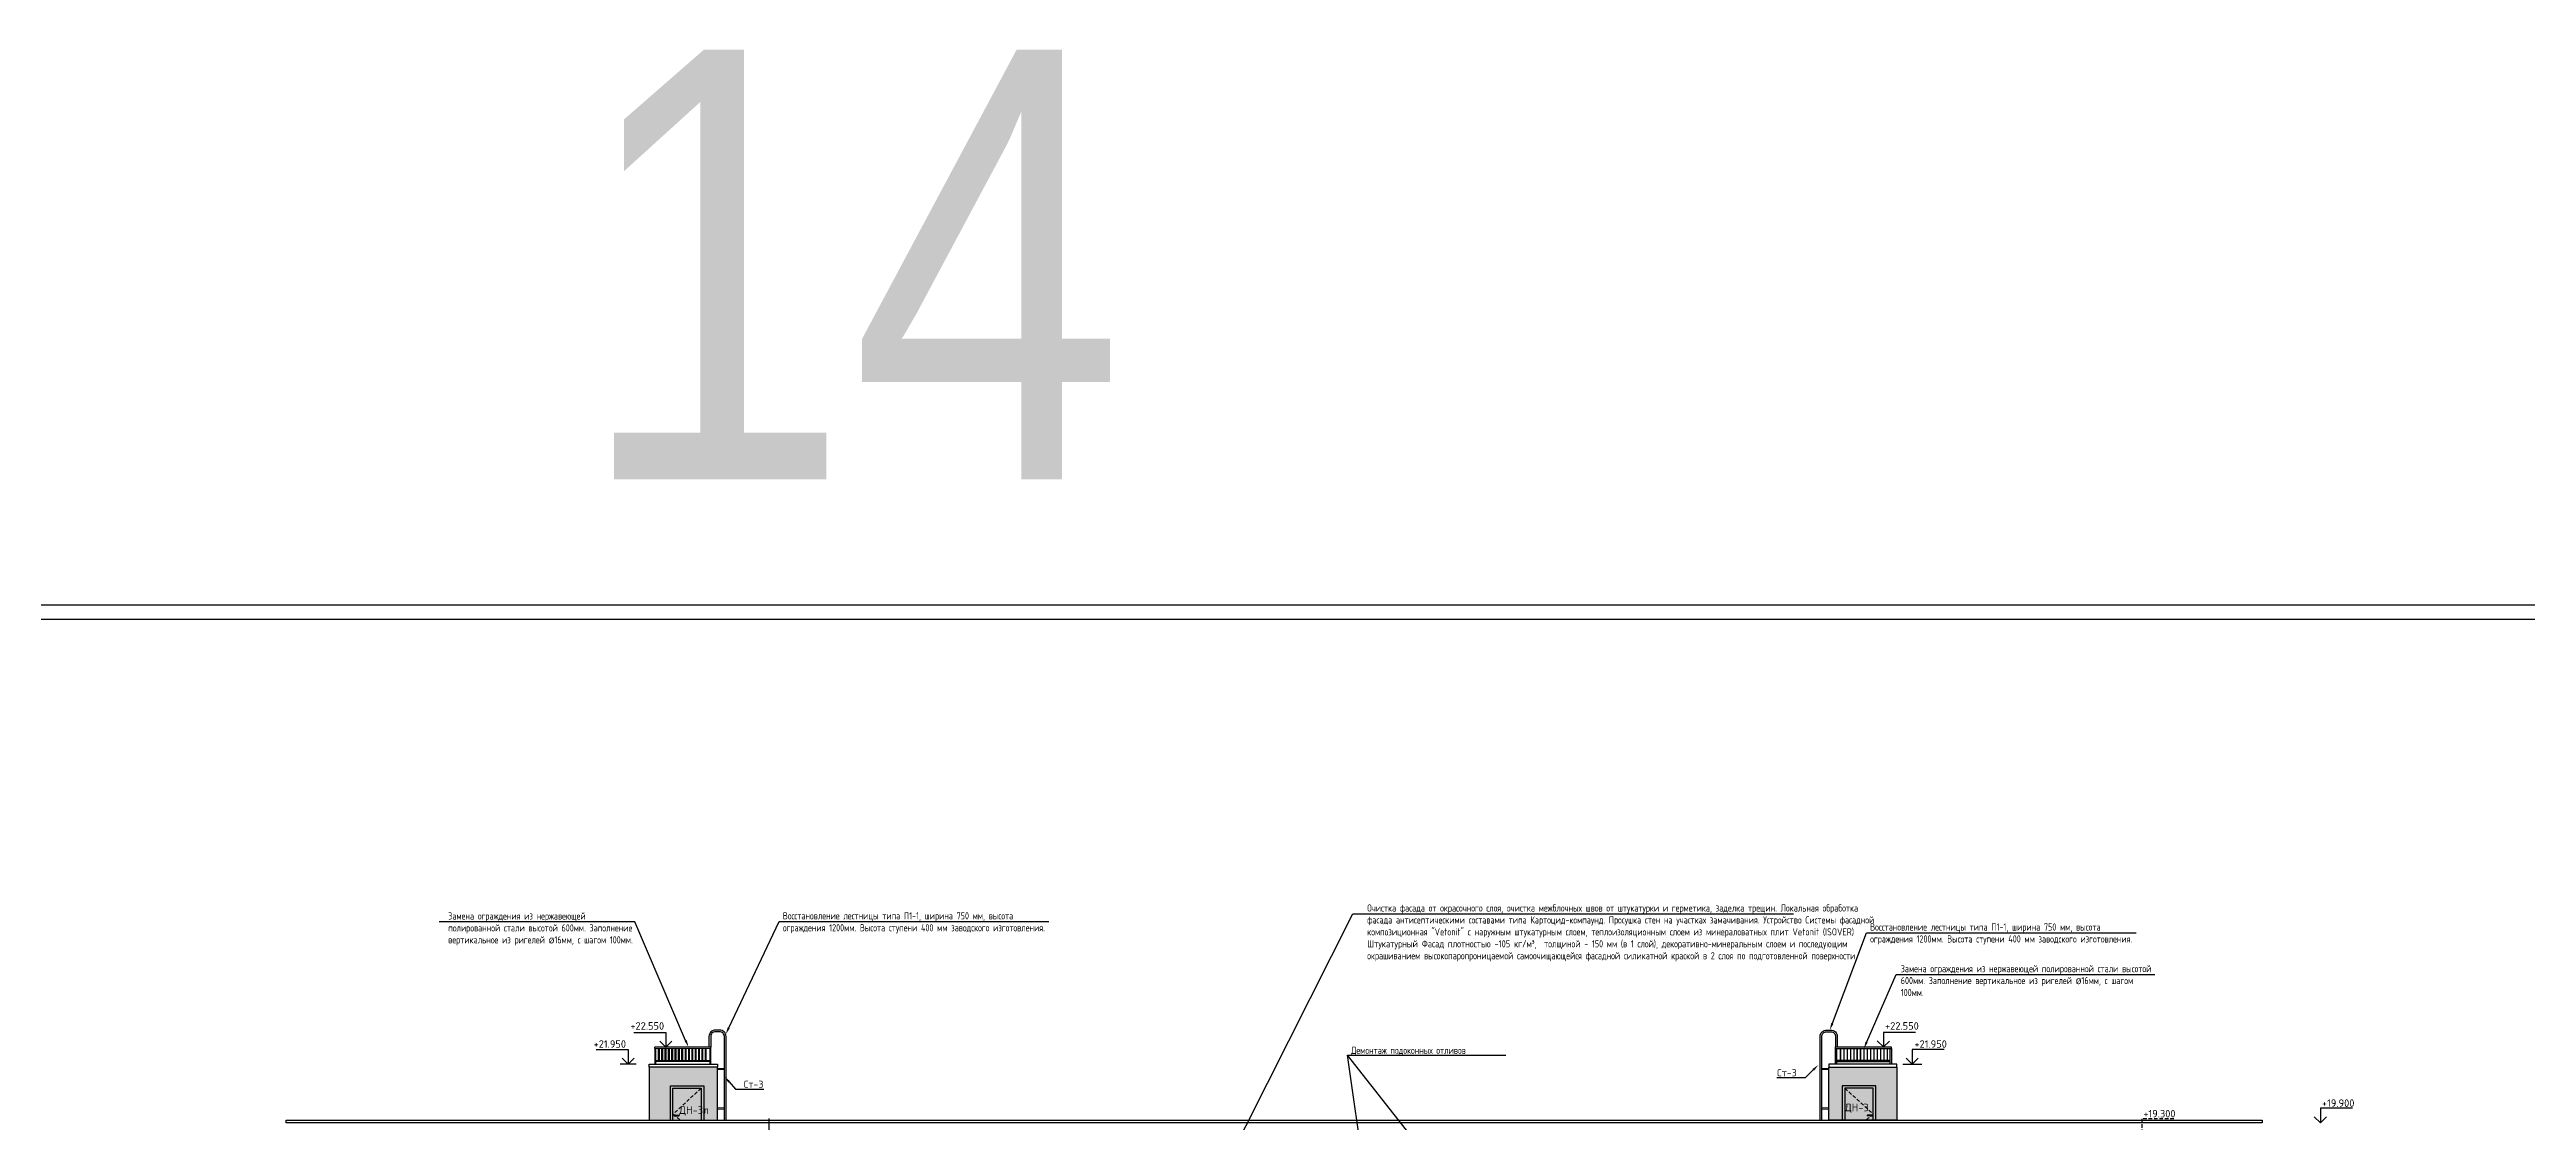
# Model space of a CAD drawing. Header units: millimetres. Extents: x -136099598 to 9192475, y 0 to 347021.
# Drawn here: x 249454 to 335869, y 308503 to 345927 of the extents above; entities that cross this region are included whole.
import ezdxf
from ezdxf import colors
from ezdxf.entities.mleader import LeaderData, LeaderLine
from ezdxf.math import Vec2, Vec3

# ---------------------------------------------------------------- set-up
doc = ezdxf.new("R2010")
doc.units = ezdxf.units.MM
doc.header["$MEASUREMENT"] = 0
doc.linetypes.add('01_base$0$DASHED2', pattern=[0.375, 0.25, -0.125])
doc.layers.get('0').update_dxf_attribs({"color": 250, "lineweight": 9})
doc.layers.get('Defpoints').update_dxf_attribs({"color": 8})
doc.layers.add('_RAMKA', color=7, linetype='Continuous')
doc.layers.add('PDF _0', color=7, linetype='Continuous')
doc.layers.add('RAL 000 80 00', color=7, linetype='Continuous', lineweight=0, true_color=0xb9b8b6)
doc.layers.add('АР-Выноски', color=5, linetype='Continuous', lineweight=5, plot=False)
for name, color, linetype, lineweight in [('АР.РД_Выноски', 174, 'Continuous', 9), ('АР_Оси размеры', 164, 'Continuous', 9), ('Рисунок', 6, 'Continuous', 35), ('Фасад_тонкие', 7, 'Continuous', 5), ('фасады', 7, 'Continuous', 9)]:
    doc.layers.add(name, color=color, linetype=linetype, lineweight=lineweight)
doc.styles.add('Arial', font='ARIALN.TTF')
doc.styles.add('ICOCPEUR', font='isocpeur.ttf')
doc.styles.add('PDF ISOCPEUR', font='isocpeur.ttf')
doc.styles.add('Архитектурный размер', font='isocpeur.ttf', dxfattribs={"width": 0.8, "oblique": 8})
doc.styles.add('ГОСТ 2.304', font='isocpeur.ttf', dxfattribs={"width": 0.7})
doc.dimstyles.new('СПДС', dxfattribs={"dimscale": 100, "dimtxt": 2.5, "dimasz": 2.5, "dimexe": 1.5, "dimexo": 0, "dimgap": 1, "dimtad": 1, "dimdec": 0, "dimrnd": 1, "dimtxsty": 'ГОСТ 2.304', "dimblk": 'OBLIQUE', "dimcen": 2.5, "dimdle": 1.5, "dimadec": 0, "dimazin": 2, "dimtfac": 0.75, "dimtdec": 0, "dimtmove": 1, "dimatfit": 3, "dimfxl": 1, "dimtolj": 1, "dimarcsym": 1})

# ---------------------------------------------------------------- blocks, each defined once
blk = doc.blocks.new('_Oblique')
at = {"color": 0, "linetype": 'ByBlock', "lineweight": -2}
blk.add_line((-0.5, -0.5), (0.5, 0.5), dxfattribs=at)
blk = doc.blocks.new('*D536')
at = {"lineweight": -2, "ltscale": 100, "transparency": 16777216}
for p, q in [((897224, 310476), (896220, 310476)), ((896270, 310526), (896270, 306976)), ((897224, 307026), (896220, 307026))]:
    blk.add_line(p, q, dxfattribs=at)
at = {"layer": 'Defpoints', "color": 0, "ltscale": 100, "transparency": 16777216}
for p in [(897274, 310476), (896270, 307026), (897274, 307026), (-97233, 153510), (-94233, 153362), (-97233, 152851)]:
    blk.add_point(p, dxfattribs=at)
at = {"layer": 'АР_Оси размеры', "color": 0, "lineweight": -2, "ltscale": 100, "transparency": 16777216}
for p, q in [((-97233, 153510), (-97233, 152701)), ((-94233, 153362), (-94233, 152701)), ((-94083, 152851), (-97383, 152851))]:
    blk.add_line(p, q, dxfattribs=at)
at = {"lineweight": -2, "ltscale": 100, "transparency": 16777216, "xscale": 75, "yscale": 75, "zscale": 75}
for p, rotation in [((896270, 310476), 90), ((896270, 307026), 270)]:
    blk.add_blockref('_Oblique', p, dxfattribs=dict(at, rotation=rotation))
at = {"layer": 'АР_Оси размеры', "color": 0, "lineweight": -2, "ltscale": 100, "transparency": 16777216, "xscale": 250, "yscale": 250, "zscale": 250, "rotation": 180}
blk.add_blockref('_Oblique', (-97233, 152851), dxfattribs=at)
at = {"layer": 'АР_Оси размеры', "color": 0, "lineweight": -2, "ltscale": 100, "transparency": 16777216, "xscale": 250, "yscale": 250, "zscale": 250}
blk.add_blockref('_Oblique', (-94233, 152851), dxfattribs=at)
at = {"layer": 'АР_Оси размеры', "color": 0, "ltscale": 100, "transparency": 16777216, "insert": (-95733, 153076), "char_height": 250, "attachment_point": 5, "style": 'ГОСТ 2.304'}
blk.add_mtext('\\A1;3000', dxfattribs=at)
at = {"ltscale": 100, "transparency": 16777216, "insert": (896120, 308826), "char_height": 200, "attachment_point": 5, "rotation": 90, "style": 'Архитектурный размер', "bg_fill": 3, "box_fill_scale": 1.1, "bg_fill_color": 256, "bg_fill_true_color": 13158600, "bg_fill_transparency": 0}
blk.add_mtext('\\A1;3450', dxfattribs=at)
blk = doc.blocks.new('*D539')
at = {"lineweight": -2, "ltscale": 100, "transparency": 16777216}
for p, q in [((897335, 309457), (896591, 309457)), ((896641, 307007), (896641, 309507)), ((897677, 307057), (896591, 307057))]:
    blk.add_line(p, q, dxfattribs=at)
at = {"layer": 'Defpoints', "color": 0, "ltscale": 100, "transparency": 16777216}
for p in [(896641, 309457), (897385, 309457), (897727, 307057), (-106233, 152168), (-58318, 152799), (-58318, 152224)]:
    blk.add_point(p, dxfattribs=at)
at = {"layer": 'АР_Оси размеры', "color": 0, "lineweight": -2, "ltscale": 100, "transparency": 16777216}
for p, q in [((-106383, 152224), (-58168, 152224)), ((-106233, 152168), (-106233, 152374)), ((-58318, 152799), (-58318, 152074))]:
    blk.add_line(p, q, dxfattribs=at)
at = {"lineweight": -2, "ltscale": 100, "transparency": 16777216, "xscale": 75, "yscale": 75, "zscale": 75}
for p, rotation in [((896641, 309457), 90), ((896641, 307057), 270)]:
    blk.add_blockref('_Oblique', p, dxfattribs=dict(at, rotation=rotation))
at = {"layer": 'АР_Оси размеры', "color": 0, "lineweight": -2, "ltscale": 100, "transparency": 16777216, "xscale": 250, "yscale": 250, "zscale": 250, "rotation": 180}
blk.add_blockref('_Oblique', (-106233, 152224), dxfattribs=at)
at = {"layer": 'АР_Оси размеры', "color": 0, "lineweight": -2, "ltscale": 100, "transparency": 16777216, "xscale": 250, "yscale": 250, "zscale": 250}
blk.add_blockref('_Oblique', (-58318, 152224), dxfattribs=at)
at = {"layer": 'АР_Оси размеры', "color": 0, "ltscale": 100, "transparency": 16777216, "insert": (-82275, 152449), "char_height": 250, "attachment_point": 5, "style": 'ГОСТ 2.304'}
blk.add_mtext('\\A1;47915', dxfattribs=at)
at = {"ltscale": 100, "transparency": 16777216, "insert": (896491, 308346), "char_height": 200, "attachment_point": 5, "rotation": 90, "style": 'Архитектурный размер', "bg_fill": 3, "box_fill_scale": 1.1, "bg_fill_color": 256, "bg_fill_true_color": 13158600, "bg_fill_transparency": 0}
blk.add_mtext('\\A1;2400', dxfattribs=at)
blk = doc.blocks.new('*D540')
at = {"lineweight": -2, "ltscale": 100, "transparency": 16777216}
for p, q in [((897224, 310446), (896591, 310446)), ((896641, 310496), (896641, 309407)), ((897144, 309457), (896591, 309457))]:
    blk.add_line(p, q, dxfattribs=at)
at = {"layer": 'Defpoints', "color": 0, "ltscale": 100, "transparency": 16777216}
for p in [(897274, 310446), (897194, 309457), (-100233, 153505), (-97233, 153510), (-97233, 152851)]:
    blk.add_point(p, dxfattribs=at)
at = {"layer": 'АР_Оси размеры', "color": 0, "lineweight": -2, "ltscale": 100, "transparency": 16777216}
for p, q in [((-100233, 153505), (-100233, 152701)), ((-97233, 153510), (-97233, 152701)), ((-100383, 152851), (-97083, 152851))]:
    blk.add_line(p, q, dxfattribs=at)
at = {"lineweight": -2, "ltscale": 100, "transparency": 16777216, "xscale": 75, "yscale": 75, "zscale": 75}
for p, rotation in [((896641, 310446), 90), ((896641, 309457), 270)]:
    blk.add_blockref('_Oblique', p, dxfattribs=dict(at, rotation=rotation))
at = {"layer": 'АР_Оси размеры', "color": 0, "lineweight": -2, "ltscale": 100, "transparency": 16777216, "xscale": 250, "yscale": 250, "zscale": 250, "rotation": 180}
blk.add_blockref('_Oblique', (-100233, 152851), dxfattribs=at)
at = {"layer": 'АР_Оси размеры', "color": 0, "lineweight": -2, "ltscale": 100, "transparency": 16777216, "xscale": 250, "yscale": 250, "zscale": 250}
blk.add_blockref('_Oblique', (-97233, 152851), dxfattribs=at)
at = {"layer": 'АР_Оси размеры', "color": 0, "ltscale": 100, "transparency": 16777216, "insert": (-98733, 153076), "char_height": 250, "attachment_point": 5, "style": 'ГОСТ 2.304'}
blk.add_mtext('\\A1;3000', dxfattribs=at)
at = {"ltscale": 100, "transparency": 16777216, "insert": (896491, 309951), "char_height": 200, "attachment_point": 5, "rotation": 90, "style": 'Архитектурный размер', "bg_fill": 3, "box_fill_scale": 1.1, "bg_fill_color": 256, "bg_fill_true_color": 13158600, "bg_fill_transparency": 0}
blk.add_mtext('\\A1;990', dxfattribs=at)
at = {"layer": 'Defpoints', "color": 0, "ltscale": 100, "transparency": 16777216}
blk.add_point((896641, 309457), dxfattribs=at)

msp = doc.modelspace()

# ---------------------------------------------------------------- hatches: boundary and pattern name
at = {"layer": 'RAL 000 80 00'}
h = msp.add_hatch(color=256, dxfattribs=at)
h.dxf.hatch_style = 1
h.paths.add_polyline_path([(272755.7, 310404), (270376, 310404), (270376.2, 308553.4), (272755.8, 308553.4)])
h = msp.add_hatch(color=256, dxfattribs=at)
h.dxf.hatch_style = 1
h.paths.add_polyline_path([(313907.9, 310393.5), (311528.2, 310393.7), (311528.4, 308553.5), (313908, 308553.3)])

# ---------------------------------------------------------------- linework, layer by layer
at = {"lineweight": 30, "ltscale": 150}
for p, q in [((311758.8, 311053.9, 0), (311758.8, 311104.4, 0)), ((274563, 287272.2, -0.1), (274563, 308603.6, 0)), ((313024.8, 308720.8, 0), (312874.8, 308720.8, 0)), ((313024.8, 308700.8, 0), (312874.8, 308700.8, 0))]:
    msp.add_line(p, q, dxfattribs=at)
for points in [[(270376.3, 310503.9), (272755.4, 310503.9), (272755.4, 310404), (270376.3, 310404)], [(270376.3, 308553.3), (272755.9, 308553.3), (272755.9, 310404), (270376.3, 310404)], [(313907.9, 308553.3), (311528.3, 308553.3), (311528.3, 310404), (313907.9, 310404)], [(313907.9, 310503.9), (311528.8, 310503.9), (311528.8, 310404), (313907.9, 310404)], [(257712.4, 308553.5), (326648.4, 308553.5), (326648.4, 308453.6), (257712.4, 308453.6)]]:
    msp.add_lwpolyline(points, close=True, dxfattribs=at)
at = {"color": 18, "lineweight": 13, "ltscale": 150, "true_color": 0x000000}
msp.add_circle((271260.9, 308712.9, 0), 19, dxfattribs=at)
at = {"ltscale": 150}
msp.add_circle((313024.8, 308712.9, 0), 19, dxfattribs=at)
at = {"color": 18, "lineweight": 13, "ltscale": 150, "true_color": 0x000000}
for centre, radius, start, end in [((271260.9, 308710.8, 0), 24, 24.624306, 335.375694), ((271260.9, 308710.8, 0), 10, 90, 270), ((271410.9, 308710.8, 0), 10, 270, 90)]:
    msp.add_arc(centre, radius, start, end, dxfattribs=at)
at = {"ltscale": 150}
for centre, radius, start, end in [((312874.8, 308710.8, 0), 10, 90, 270), ((313024.8, 308710.8, 0), 24, 204.624306, 155.375694), ((313024.8, 308710.8, 0), 10, 270, 90)]:
    msp.add_arc(centre, radius, start, end, dxfattribs=at)
at = {"layer": '_RAMKA', "ltscale": 100}
for points in [[(348135.5, 242529), (348135.5, 326529), (229335.5, 326529), (229335.5, 242529)], [(347635.5, 243029), (347635.5, 326029), (231335.5, 326029), (231335.5, 243029)]]:
    msp.add_lwpolyline(points, close=True, dxfattribs=at)
at = {"layer": 'Defpoints', "color": 2, "linetype": '01_base$0$DASHED2', "ltscale": 500}
msp.add_lwpolyline([(323562.5, 308598.3), (322446.8, 308598.3), (322446.8, 307850.5), (322233.5, 308059.4), (322446.8, 307850.5), (322655.7, 308059.4)], dxfattribs=at)
at = {"layer": 'Рисунок', "color": 18, "linetype": '01_base$0$DASHED2', "lineweight": 9, "ltscale": 500, "true_color": 0x000000, "elevation": 0}
for points in [[(272190, 309662), (271203, 308757.8), (271454.4, 308553.5)], [(312092.9, 309662), (313079.9, 308757.8), (312828.5, 308553.5)]]:
    msp.add_lwpolyline(points, dxfattribs=at)
at = {"layer": 'Фасад_тонкие', "lineweight": 25}
for p, q in [((272525.4, 311053.9, 0), (272525.5, 311100.4, 0)), ((269921.8, 310503.9), (269358.3, 310503.9)), ((314112.8, 310503.9), (314771.8, 310503.9)), ((271260.9, 308720.8, 0), (271410.9, 308720.8, 0)), ((271260.9, 308700.8, 0), (271410.9, 308700.8, 0))]:
    msp.add_line(p, q, dxfattribs=at)
at = {"layer": 'Фасад_тонкие', "lineweight": 25, "elevation": 0}
for points in [[(269836.5, 311613.7), (270952.2, 311613.8), (270952.2, 311103.8), (271165.6, 311312.8), (270952.2, 311103.8), (270743.3, 311312.7)], [(272525.4, 311100.4), (270571.3, 311104.7)], [(270571.3, 311053.6), (270571.3, 311103.6)], [(311758.8, 311104.7), (313712.8, 311104.7)], [(314551, 311614.4), (313435.3, 311614.5), (313435.3, 311104.5), (313221.9, 311313.5), (313435.3, 311104.5), (313644.2, 311313.4)], [(313712.9, 311053.6), (313712.8, 311103.6)], [(272525.4, 311053.6), (270571.3, 311053.6)], [(270609.3, 310503.7), (270609.3, 311053.6), (270571.3, 311053.6), (270571.3, 310503.7), (270609.3, 310503.7)], [(272487.4, 310603.6), (270609.3, 310603.6), (270609.3, 310628.6), (272487.4, 310628.6)], [(270704.2, 310628.5), (270704.2, 311053.3)], [(270720.2, 311053.3), (270720.2, 310628.5), (270720.2, 310628.5)], [(270820.2, 310628.5), (270820.2, 311053.3)], [(270836.2, 311053.3), (270836.2, 310628.5), (270836.2, 310628.5)], [(270936.2, 310628.5), (270936.2, 311053.3)], [(270952.2, 311053.3), (270952.2, 310628.5), (270952.2, 310628.5)], [(271052.2, 310628.5), (271052.2, 311053.3)], [(271068.2, 311053.3), (271068.2, 310628.5), (271068.2, 310628.5)], [(271168.2, 310628.5), (271168.2, 311053.3)], [(271184.2, 311053.3), (271184.2, 310628.5), (271184.2, 310628.5)], [(271284.2, 310628.5), (271284.2, 311053.3)], [(271300.2, 311053.3), (271300.2, 310628.5), (271300.2, 310628.5)], [(271400.2, 310628.5), (271400.2, 311053.3)], [(271416.2, 311053.3), (271416.2, 310628.5), (271416.2, 310628.5)], [(271516.2, 310628.5), (271516.2, 311053.3)], [(271532.2, 311053.3), (271532.2, 310628.5), (271532.2, 310628.5)], [(271639.8, 310629), (271639.8, 311053.9)], [(271655.8, 311053.9), (271655.8, 310629), (271655.8, 310629)], [(271755.8, 310629), (271755.8, 311053.9)], [(271771.8, 311053.9), (271771.8, 310629), (271771.8, 310629)], [(271871.8, 310629), (271871.8, 311053.9)], [(271887.8, 311053.9), (271887.8, 310629), (271887.8, 310629)], [(271987.8, 310629), (271987.8, 311053.9)], [(272003.8, 311053.9), (272003.8, 310629), (272003.8, 310629)], [(272103.8, 310629), (272103.8, 311053.9)], [(272119.8, 311053.9), (272119.8, 310629), (272119.8, 310629)], [(272220.2, 310629), (272220.2, 311053.9)], [(272236.2, 311053.9), (272236.2, 310629), (272236.2, 310629)], [(272337.4, 310628.5), (272337.4, 311053.3)], [(272353.4, 311053.3), (272353.4, 310628.5), (272353.4, 310628.5)], [(272525.4, 310503.9), (272525.4, 311053.6), (272487.4, 311053.6), (272487.4, 310503.9), (272525.4, 310503.9)], [(272525.4, 310503.7), (272525.4, 311053.6), (272487.4, 311053.6), (272487.4, 310503.7), (272525.4, 310503.7)], [(311758.8, 310503.9), (311758.8, 311053.9), (311796.8, 311053.9), (311796.8, 310503.9), (311758.8, 310503.9)], [(311758.8, 311053.6), (313712.9, 311053.6)], [(311758.8, 310503.7), (311758.8, 311053.6), (311796.8, 311053.6), (311796.8, 310503.7), (311758.8, 310503.7)], [(311796.8, 310603.6), (313674.9, 310603.6), (313674.9, 310628.6), (311796.8, 310628.6)], [(311930.8, 311053.3), (311930.8, 310628.5), (311930.8, 310628.5)], [(311946.8, 310628.5), (311946.8, 311053.3)], [(312048, 311053.9), (312048, 310629), (312048, 310629)], [(312064, 310629), (312064, 311053.9)], [(312164.4, 311053.9), (312164.4, 310629), (312164.4, 310629)], [(312180.4, 310629), (312180.4, 311053.9)], [(312280.4, 311053.9), (312280.4, 310629), (312280.4, 310629)], [(312296.4, 310629), (312296.4, 311053.9)], [(312396.4, 311053.9), (312396.4, 310629), (312396.4, 310629)], [(312412.4, 310629), (312412.4, 311053.9)], [(312512.4, 311053.9), (312512.4, 310629), (312512.4, 310629)], [(312528.4, 310629), (312528.4, 311053.9)], [(312628.4, 311053.9), (312628.4, 310629), (312628.4, 310629)], [(312644.4, 310629), (312644.4, 311053.9)], [(312752, 311053.3), (312752, 310628.5), (312752, 310628.5)], [(312768, 310628.5), (312768, 311053.3)], [(312868, 311053.3), (312868, 310628.5), (312868, 310628.5)], [(312884, 310628.5), (312884, 311053.3)], [(312984, 311053.3), (312984, 310628.5), (312984, 310628.5)], [(313000, 310628.5), (313000, 311053.3)], [(313100, 311053.3), (313100, 310628.5), (313100, 310628.5)], [(313116, 310628.5), (313116, 311053.3)], [(313216, 311053.3), (313216, 310628.5), (313216, 310628.5)], [(313232, 310628.5), (313232, 311053.3)], [(313332, 311053.3), (313332, 310628.5), (313332, 310628.5)], [(313348, 310628.5), (313348, 311053.3)], [(313448, 311053.3), (313448, 310628.5), (313448, 310628.5)], [(313464, 310628.5), (313464, 311053.3)], [(313564, 311053.3), (313564, 310628.5), (313564, 310628.5)], [(313580, 310628.5), (313580, 311053.3)], [(313674.9, 310503.7), (313674.9, 311053.6), (313712.9, 311053.6), (313712.9, 310503.7), (313674.9, 310503.7)]]:
    msp.add_lwpolyline(points, dxfattribs=at)
for points in [[(273057.2, 308553.3), (273057.2, 311469.4, 0.428318), (272829.1, 311697.4), (272689.1, 311697.4, 0.4282879), (272461.1, 311469.4), (272461.1, 311100.4)], [(272997.2, 308553.3), (272997.2, 311470.2, 0.4229742), (272834.5, 311637.4), (272683.8, 311637.4, 0.4296737), (272521.1, 311466.1), (272521.1, 311100.4)], [(311227, 308553.3), (311227, 311469.4, -0.428318), (311455.1, 311697.4), (311595, 311697.4, -0.4282879), (311823.1, 311469.4), (311823.1, 311100.4)], [(311287, 308553.3), (311287, 311470.2, -0.4229742), (311449.7, 311637.4), (311600.4, 311637.4, -0.4296737), (311763.1, 311466.1), (311763.1, 311100.4)]]:
    msp.add_lwpolyline(points, format="xyb", dxfattribs=at)
at = {"layer": 'Фасад_тонкие', "lineweight": 25}
for points in [[(268524.3, 311013.8), (269640, 311013.9), (269640, 310503.9), (269853.4, 310712.8), (269640, 310503.9), (269431.1, 310712.8)], [(315558, 311013.8), (314442.3, 311013.9), (314442.3, 310503.9), (314228.9, 310712.9), (314442.3, 310503.9), (314651.2, 310712.8)], [(329794.8, 308963.5), (328679.1, 308963.5), (328679.1, 308453.6), (328465.8, 308662.5), (328679.1, 308453.6), (328888, 308662.5)]]:
    msp.add_lwpolyline(points, dxfattribs=at)
at = {"layer": 'фасады', "ltscale": 150}
for p, q in [((272997.2, 310354.8, 0), (272755.9, 310354.8, 0)), ((272997.2, 310314.8, 0), (272755.9, 310314.8, 0)), ((311287, 310354.8, 0), (311528.3, 310354.8, 0)), ((311287, 310314.8, 0), (311528.3, 310314.8, 0)), ((272997.2, 308977, 0), (272755.9, 308977, 0)), ((272997.2, 308937, 0), (272755.9, 308937, 0)), ((311287, 308977, 0), (311528.2, 308977, 0)), ((311287, 308937, 0), (311528.2, 308937, 0))]:
    msp.add_line(p, q, dxfattribs=at)
at = {"layer": 'фасады', "color": 18, "lineweight": 25, "ltscale": 150, "true_color": 0x000000, "elevation": 0}
for points in [[(271113, 308564.8), (271113, 309752), (272282.6, 309752), (272282.6, 308564.8)], [(271203, 308572.6), (271203, 309662), (272193, 309662), (272193, 308564.8)]]:
    msp.add_lwpolyline(points, dxfattribs=at)
at = {"layer": 'фасады', "lineweight": 30, "ltscale": 150, "elevation": 0}
for points in [[(313169.9, 308564.8), (313169.9, 309752), (312000.3, 309752), (312000.3, 308564.8)], [(313079.9, 308572.6), (313079.9, 309662), (312089.9, 309662), (312089.9, 308564.8)]]:
    msp.add_lwpolyline(points, dxfattribs=at)

# ---------------------------------------------------------------- texts
at = {"style": 'Arial'}
msp.add_text('14', height=15000, dxfattribs=at).set_placement((267840.6, 330926.7))
at = {"layer": 'Defpoints', "color": 2, "linetype": '01_base$0$DASHED2', "ltscale": 500, "insert": (322501, 308645), "char_height": 262.49, "attachment_point": 7, "style": 'PDF ISOCPEUR'}
msp.add_mtext('+19.300', dxfattribs=at)
at = {"layer": 'PDF _0', "color": 18, "lineweight": 0, "true_color": 0x000000, "char_height": 262.49, "attachment_point": 7, "rotation": 359.997386, "style": 'PDF ISOCPEUR'}
for s, insert in [('+22.550', (313491.5, 311708.8, 0)), ('ДН-3л', (271420.6, 308713.3, 0)), ('ДН-3', (312089.9, 308807.1, 0))]:
    msp.add_mtext(s, dxfattribs=dict(at, insert=insert))
at = {"layer": 'Фасад_тонкие', "lineweight": 25, "char_height": 262.49, "style": 'PDF ISOCPEUR'}
for s, insert, attachment_point, rotation in [('+22.550', (270896, 311708.8, 0), 9, 0.002614), ('+21.950', (269566.1, 311076, -0.3), 9, 0.002614), ('+21.950', (314516.3, 311076, -0.3), 7, 359.997386)]:
    msp.add_mtext(s, dxfattribs=dict(at, insert=insert, attachment_point=attachment_point, rotation=rotation))
at = {"layer": 'Фасад_тонкие', "lineweight": 25, "insert": (328733.3, 309013.5), "char_height": 262.49, "attachment_point": 7, "style": 'PDF ISOCPEUR'}
msp.add_mtext('+19.900', dxfattribs=at)

# ---------------------------------------------------------------- leaders
at = {"layer": 'АР-Выноски'}
ml = msp.add_multileader_mtext('Standard', dxfattribs=at)
ml.set_content('\\A1;{\\W0.8;Замена ограждения из нержавеющей полированной стали высотой 600мм. Заполнение вертикальное из ригелей \\fISOCTEUR|b0|i0|c204|p49;ø\\fISOCPEUR|b0|i0|c204|p34;16мм, с шагом 100мм.  }', color=256, style='ICOCPEUR')
ml.set_leader_properties()
ml.build(insert=Vec2(0, 0))
ml.multileader.update_dxf_attribs({"text_left_attachment_type": 6, "text_right_attachment_type": 6, "dogleg_length": 100, "arrow_head_size": 250})
ctx = ml.context
ctx.base_point, ctx.char_height, ctx.arrow_head_size, ctx.landing_gap_size, ctx.plane_origin = Vec3(263339.7, 315478, 0), 250, 250, 25, Vec3(267197.2, 296321.9, 0)
ctx.left_attachment, ctx.right_attachment = 6, 6
notes = []
notes.append((ctx, [(0, (1, 1, 0), (269878.8, 315478, 0), (-1, 0), 309.1, [(1, [(271744.2, 311104.5, 0)], 0, [])])]))
ctx.mtext.insert, ctx.mtext.width, ctx.mtext.defined_height, ctx.mtext.flow_direction = Vec3(263364.7, 315803, 0), 6429.295, 2403.2, 5
ml = msp.add_multileader_mtext('Standard', dxfattribs=at)
ml.set_content('{\\W0.8;Восстановление лестницы типа П1-1, ширина 750 мм, высота ограждения 1200мм. Высота ступени 400 мм заводского изготовления.}', color=256, style='ICOCPEUR')
ml.set_leader_properties()
ml.build(insert=Vec2(0, 0))
ml.multileader.update_dxf_attribs({"text_left_attachment_type": 6, "text_right_attachment_type": 6, "dogleg_length": 100, "arrow_head_size": 250})
ctx = ml.context
ctx.base_point, ctx.char_height, ctx.arrow_head_size, ctx.landing_gap_size, ctx.plane_origin = Vec3(275012.7, 315484.1), 250, 250, 25, Vec3(283620.4, 311176)
ctx.left_attachment, ctx.right_attachment = 6, 6
notes.append((ctx, [(1, (1, 1, 0), (274912.7, 315484.1), (1, 0), 100, [(0, [(273044.7, 311548.3)], 0, [])])]))
ctx.mtext.insert, ctx.mtext.width, ctx.mtext.defined_height, ctx.mtext.flow_direction = Vec3(275037.7, 315809.1), 9186.444, 5775.2, 5
ml = msp.add_multileader_mtext('Standard', dxfattribs=at)
ml.set_content('{\\W0.8;Восстановление лестницы типа П1-1, ширина 750 мм, высота ограждения 1200мм. Высота ступени 400 мм заводского изготовления.}', color=256, style='ICOCPEUR')
ml.set_leader_properties()
ml.build(insert=Vec2(0, 0))
ml.multileader.update_dxf_attribs({"text_left_attachment_type": 6, "text_right_attachment_type": 6, "dogleg_length": 100, "arrow_head_size": 250})
ctx = ml.context
ctx.base_point, ctx.char_height, ctx.arrow_head_size, ctx.landing_gap_size, ctx.plane_origin = Vec3(312947.8, 315093, 0), 250, 250, 25, Vec3(320536, 311176, 0)
ctx.left_attachment, ctx.right_attachment = 6, 6
notes.append((ctx, [(1, (1, 1, 0), (312847.8, 315093, 0), (1, 0), 100, [(0, [(311565.3, 311697.4, 0)], 0, [])])]))
ctx.mtext.insert, ctx.mtext.width, ctx.mtext.defined_height, ctx.mtext.flow_direction = Vec3(312972.8, 315418, 0), 9186.444, 5775.2, 5
ml = msp.add_multileader_mtext('Standard', dxfattribs=at)
ml.set_content('\\A1;{\\W0.8;Замена ограждения из нержавеющей полированной стали высотой 600мм. Заполнение вертикальное из ригелей \\fISOCTEUR|b0|i0|c204|p49;ø\\fISOCPEUR|b0|i0|c204|p34;16мм, с шагом 100мм.  }', color=256, style='ICOCPEUR')
ml.set_leader_properties()
ml.build(insert=Vec2(0, 0))
ml.multileader.update_dxf_attribs({"text_left_attachment_type": 6, "text_right_attachment_type": 6, "dogleg_length": 100, "arrow_head_size": 250})
ctx = ml.context
ctx.base_point, ctx.char_height, ctx.arrow_head_size, ctx.landing_gap_size, ctx.plane_origin = Vec3(314014.8, 313639.4, 0), 250, 250, 25, Vec3(307814.4, 296920.8, 0)
ctx.left_attachment, ctx.right_attachment = 6, 6
notes.append((ctx, [(1, (1, 1, 0), (313874.5, 313639.4, 0), (1, 0), 140.3, [(1, [(312752, 311053.3, 0)], 0, [])])]))
ctx.mtext.insert, ctx.mtext.width, ctx.mtext.defined_height, ctx.mtext.flow_direction = Vec3(314039.8, 313964.4, 0), 8771.818, 1601.7, 5
ml = msp.add_multileader_mtext('Standard', dxfattribs=at)
ml.set_content('\\A1;Ст-3', color=256, style='ICOCPEUR')
ml.set_leader_properties()
ml.build(insert=Vec2(0, 0))
ml.multileader.update_dxf_attribs({"text_left_attachment_type": 6, "text_right_attachment_type": 6, "dogleg_length": 100, "arrow_head_size": 250})
ctx = ml.context
ctx.base_point, ctx.char_height, ctx.arrow_head_size, ctx.landing_gap_size, ctx.plane_origin = Vec3(309695.6, 310031.5, 0), 250, 250, 25, Vec3(306507.9, 309873.4, 0)
ctx.left_attachment, ctx.right_attachment = 6, 6
notes.append((ctx, [(0, (1, 1, 0), (310700.3, 310031.5, 0), (-1, 0), 254.7, [(0, [(311167, 310478.5, 0)], 0, [])])]))
ctx.mtext.insert, ctx.mtext.width, ctx.mtext.flow_direction = Vec3(309720.6, 310331.5, 0), 4074.825, 5
ml = msp.add_multileader_mtext('Standard', dxfattribs=at)
ml.set_content('\\A1;Ст-3', color=256, style='ICOCPEUR')
ml.set_leader_properties()
ml.build(insert=Vec2(0, 0))
ml.multileader.update_dxf_attribs({"text_left_attachment_type": 6, "text_right_attachment_type": 6, "dogleg_length": 100, "arrow_head_size": 250})
ctx = ml.context
ctx.base_point, ctx.char_height, ctx.arrow_head_size, ctx.landing_gap_size, ctx.plane_origin = Vec3(273645.7, 309628.6, 0), 250, 250, 25, Vec3(268338.1, 309470.5, 0)
ctx.left_attachment, ctx.right_attachment = 6, 6
notes.append((ctx, [(1, (1, 1, 0), (273391, 309628.6, 0), (1, 0), 254.7, [(0, [(272997.2, 310075.6, 0)], 0, [])])]))
ctx.mtext.insert, ctx.mtext.width, ctx.mtext.flow_direction = Vec3(273670.7, 309928.6, 0), 4074.825, 5
at = {"layer": 'АР.РД_Выноски'}
ml = msp.add_multileader_mtext('Standard', dxfattribs=at)
ml.set_content('\\A1;{\\W0.8;Очистка фасада от окрасочного слоя, очистка межблочных швов от штукатурки и герметика, заделка трещин. Локальная обработка фасада антисептическими составами типа Картоцид-компаунд. Просушка стен на участках замачивания. Устройство Системы фасадной композиционная "Vetonit" c наружным штукатурным слоем, теплоизоляционным слоем из минераловатных плит \\A0;\\W0.7;\\C1;Vetonit (ISOVER) Штукатурный Фасад\\A1;\\W0.8;\\C256; \\A0;\\W0.7;плотностью -\\C1;105 \\C256;кг/м³\\A1;\\W0.8;,  толщиной - 150 мм (в 1 слой), декоративно-минеральным слоем и последующим окрашиванием высокопаропроницаемой самоочищающейся фасадной силикатной краской в 2 слоя по подготовленной поверхности. }', color=256, style='ICOCPEUR')
ml.set_leader_properties(color=256)
ml.build(insert=Vec2(0, 0))
ml.multileader.update_dxf_attribs({"text_left_attachment_type": 6, "text_right_attachment_type": 6, "dogleg_length": 100, "arrow_head_size": 250})
ctx = ml.context
ctx.base_point, ctx.char_height, ctx.arrow_head_size, ctx.landing_gap_size, ctx.plane_origin = Vec3(295400, 315757, -0.8), 250, 250, 25, Vec3(316730.1, 313410.9, -0.8)
ctx.left_attachment, ctx.right_attachment = 6, 6
notes.append((ctx, [(1, (1, 1, 0), (294926.4, 315757, -0.8), (1, 0), 473.6, [(0, [(290348, 306667.8, -0.8)], 0, [])])]))
ctx.mtext.insert, ctx.mtext.width, ctx.mtext.flow_direction = Vec3(295425, 316082, -0.8), 14727.298, 5
ml = msp.add_multileader_mtext('Standard', dxfattribs=at)
ml.set_content('\\A1;{\\W0.8;Демонтаж подоконных отливов}', color=256, style='ICOCPEUR')
ml.set_leader_properties(color=256)
ml.build(insert=Vec2(0, 0))
ml.multileader.update_dxf_attribs({"text_left_attachment_type": 6, "text_right_attachment_type": 6, "dogleg_length": 100, "arrow_head_size": 250})
ctx = ml.context
ctx.base_point, ctx.char_height, ctx.arrow_head_size, ctx.landing_gap_size, ctx.plane_origin = Vec3(294839.8, 310813.7), 250, 250, 25, Vec3(302376.8, 311154.9)
ctx.left_attachment, ctx.right_attachment = 6, 6
notes.append((ctx, [(1, (1, 1, 0), (294739.8, 310813.7), (1, 0), 100, [(0, [(308166.5, 301241.5), (302252.8, 301261.5)], 0, []), (3, [(288367.5, 301173.6), (296122.7, 301173.6)], 0, [])])]))
ctx.mtext.insert, ctx.mtext.width, ctx.mtext.flow_direction = Vec3(294864.8, 311113.7), 6323.333, 5
for ctx, leaders in notes:
    for number, flags, end, landing, length, lines in leaders:
        leader = LeaderData()
        leader.index, (leader.has_last_leader_line, leader.has_dogleg_vector, leader.attachment_direction) = number, flags
        leader.last_leader_point, leader.dogleg_vector, leader.dogleg_length = Vec3(end), Vec3(landing), length
        for number, points, colour, breaks in lines:
            line = LeaderLine()
            line.index, line.vertices, line.color, line.breaks = number, Vec3.list(points), colors.encode_raw_color(colour), breaks
            leader.lines.append(line)
        ctx.leaders.append(leader)

# ---------------------------------------------------------------- next in the draw order: dimensions: what is measured, and where the dimension line sits
at = {"layer": 'АР_Оси размеры', "ltscale": 100}
dim = msp.add_linear_dim(base=(-97232.7, 152851), p1=(-94232.7, 153362.2), p2=(-97232.7, 153510.4), angle=180, dimstyle='СПДС', dxfattribs=at)
dim.commit()
dim.dimension.update_dxf_attribs({"geometry": '*D536', "text_midpoint": (-95732.7, 153076)})

# ---------------------------------------------------------------- next in the draw order: dimensions: what is measured, and where the dimension line sits
dim = msp.add_linear_dim(base=(-58317.7, 152224.2), p1=(-106232.7, 152168.4), p2=(-58317.7, 152799.1), angle=180, dimstyle='СПДС', dxfattribs=at)
dim.commit()
dim.dimension.update_dxf_attribs({"geometry": '*D539', "text_midpoint": (-82275.2, 152449.2)})

# ---------------------------------------------------------------- next in the draw order: dimensions: what is measured, and where the dimension line sits
dim = msp.add_linear_dim(base=(-97232.7, 152851), p1=(-100232.7, 153505.2), p2=(-97232.7, 153510.4), angle=180, dimstyle='СПДС', dxfattribs=at)
dim.commit()
dim.dimension.update_dxf_attribs({"geometry": '*D540', "text_midpoint": (-98732.7, 153076)})

doc.saveas('drawing.dxf')
